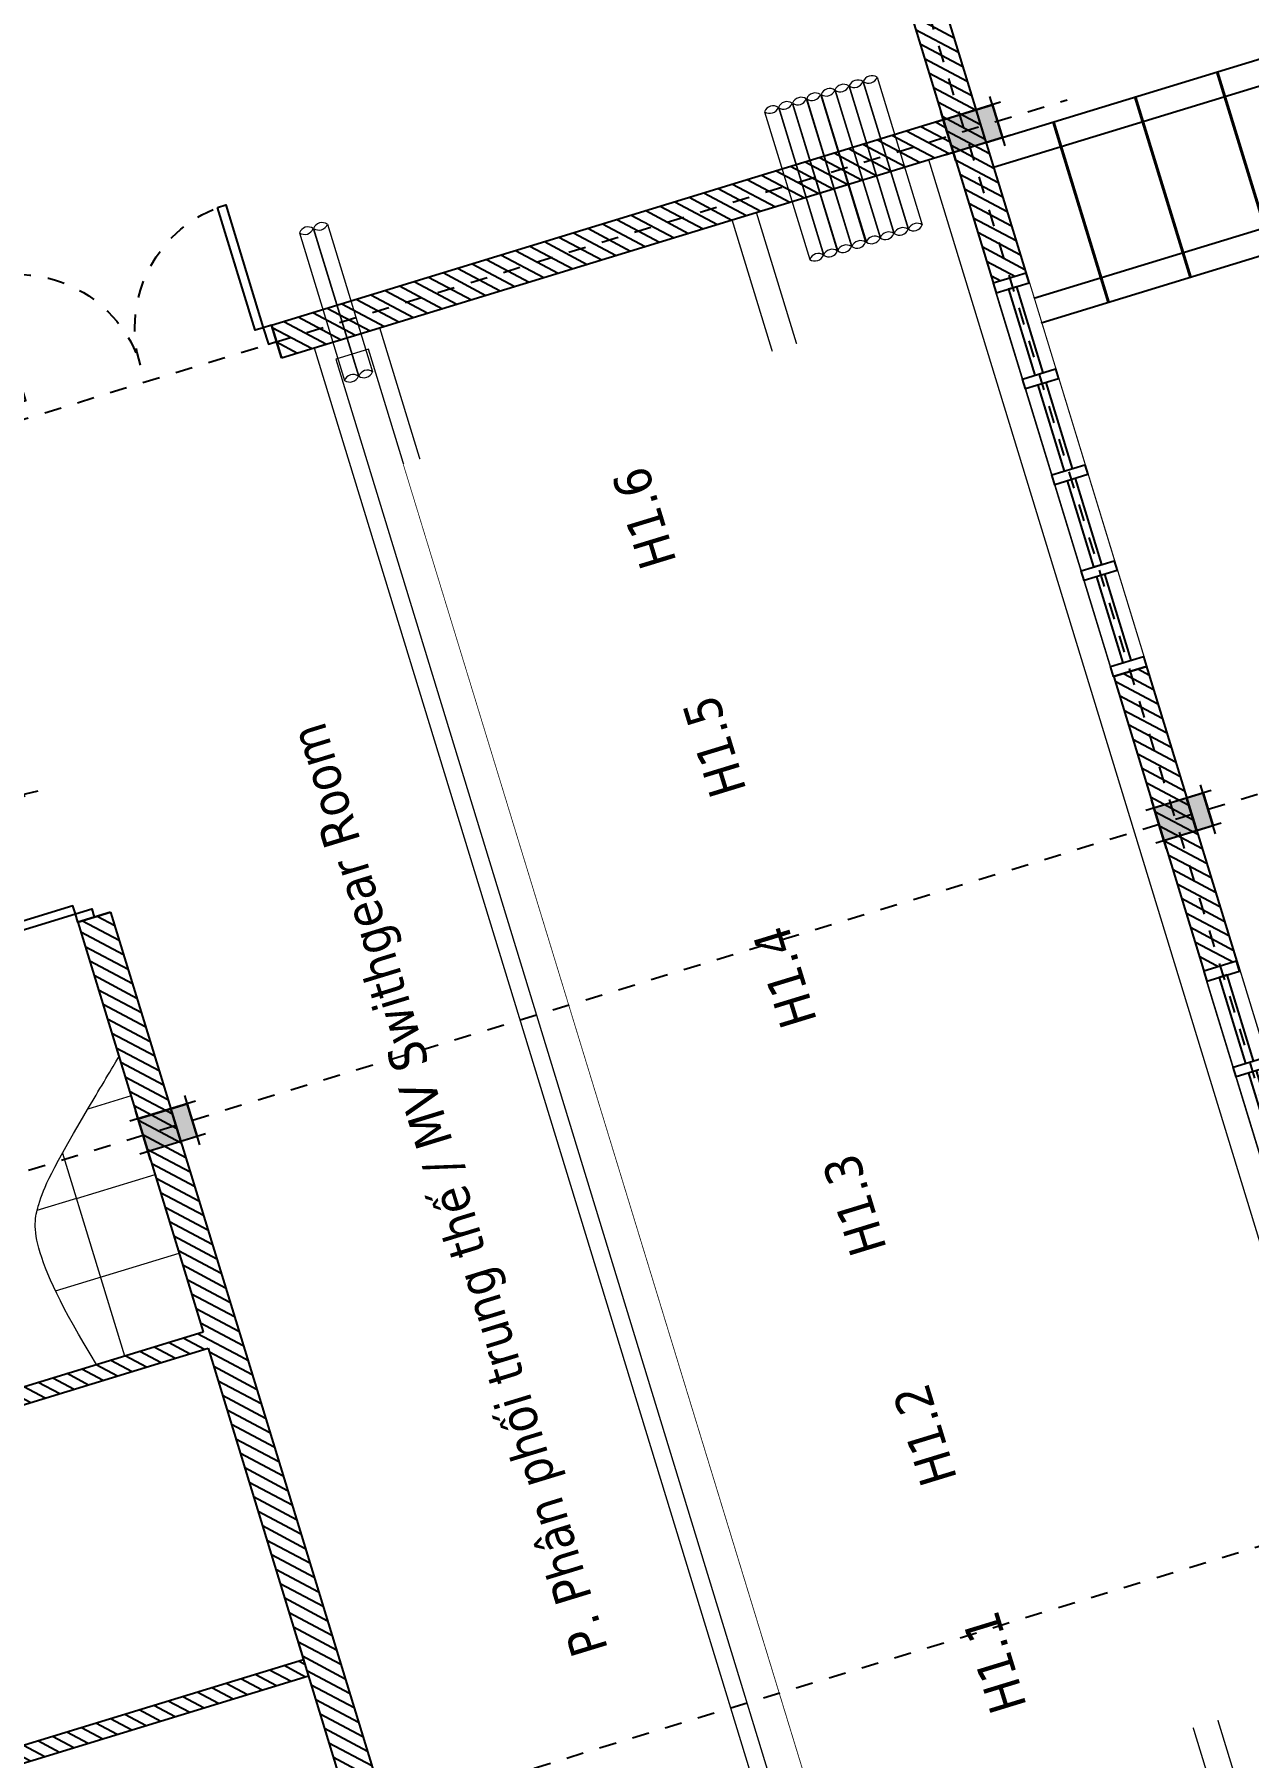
# Model space of a CAD drawing. Header units: inches. Extents: x 543393 to 2689207, y 1841861 to 9121372.
# Drawn here: x 547521.8 to 547528.89, y 1841945.97 to 1841956.02 of the extents above; entities that cross this region are included whole.
import ezdxf
from ezdxf.enums import TextEntityAlignment as Align

# ---------------------------------------------------------------- set-up
doc = ezdxf.new("R2010")
doc.units = ezdxf.units.IN
doc.header["$MEASUREMENT"] = 0
doc.set_wipeout_variables(frame=1)
for name, pattern in [('02 Xref HH1 MBXD$0$HIDDEN', [0.375, 0.25, -0.125]), ('ACAD_ISO04W100', [30, 24, -3, 0, -3]), ('DASHED2', [0.375, 0.25, -0.125])]:
    doc.linetypes.add(name, pattern=pattern)
for name, color, linetype in [('02 Xref HH1 MBXD$0$0.0', 4, 'Continuous'), ('02 Xref HH1 MBXD$0$02', 8, 'Continuous'), ('02 Xref HH1 NDK$0$Nha_cot', 5, 'Continuous'), ('0_Central_Road', 9, 'Continuous'), ('CENTER', 8, 'ACAD_ISO04W100'), ('Duong', 4, 'Continuous'), ('Giai doan nay (muong cap)', 9, 'Continuous'), ('MB NDK$0$MB NDK$0$Muong cap', 7, 'Continuous'), ('Noi that', 155, 'Continuous'), ('TUONG-ACO', 2, 'Continuous')]:
    doc.layers.add(name, color=color, linetype=linetype)
for name, color, linetype, lineweight in [('02 Xref HH1 NDK$0$00', 11, 'Continuous', 25), ('02 Xref HH1 NDK$0$TEXT_tu_bang', 1, 'Continuous', 20), ('02 Xref HH1 NDK$0$Tu bang', 1, 'Continuous', 20), ('HTPP-220', 4, 'Continuous', 40), ('Kich thuoc', 8, 'Continuous', 18), ('MBXD$0$A-Wall', 31, 'Continuous', 18), ('MBXD$0$Tam HPL', 30, 'Continuous', 15), ('MUONG2', 9, 'Continuous', 9), ('TEXT_Phong', 1, 'Continuous', 20)]:
    doc.layers.add(name, color=color, linetype=linetype, lineweight=lineweight)
doc.styles.add('02 Xref HH1 NDK$0$Tahoma-R', font='tahoma.ttf')
doc.styles.add('Tahoma-R', font='tahoma.ttf')
pattern_1 = [(315, (239317.2439360879, 83643.51714219354), (44.19417382415923, 44.19417382415921), [])]

# ---------------------------------------------------------------- blocks, each defined once
blk = doc.blocks.new('02 Xref HH1 MBXD$0$XRF-HH1-NDK$0$A$C36057a99')
h = blk.add_hatch(color=256)
h.dxf.hatch_style = 1
h.paths.add_polyline_path([(-100, 0), (100, 0), (100, 300), (-100, 300)])
blk.add_lwpolyline([(-100, 0), (100, 0), (100, 300), (-100, 300)], close=True)
blk = doc.blocks.new('ssss')
at = {"layer": 'Noi that', "color": 152, "ltscale": 200}
blk.add_lwpolyline([(-98157.35999999977, -29814.38267590596), (-95757.35999999977, -29814.38267590608), (-95757.35999999977, -29614.38267590596), (-98157.35999999977, -29614.38267590608)], close=True, dxfattribs=at)
at = {"layer": 'TUONG-ACO', "color": 50, "ltscale": 200}
for p, q in [((-98157.35999999977, -29614.38267590596), (-98157.35999999977, -29814.38267590584)), ((-95757.35999999977, -29614.38267590596), (-95757.35999999977, -29814.38267590596))]:
    blk.add_line(p, q, dxfattribs=at)
blk.add_wipeout([(-98157.35999999977, -29614.38267590596), (-95757.35999999977, -29614.38267590596), (-95757.35999999977, -29814.382675906076), (-98157.35999999977, -29814.382675906076), (-98157.35999999977, -29614.38267590608)]).dxf.layer = 'MB NDK$0$MB NDK$0$Muong cap'
at = {"layer": 'Noi that', "color": 152, "ltscale": 200}
for points in [[(-98157.35999999977, -29614.38267590596), (-98097.35999999977, -29614.38267590608), (-98097.35999999977, -29814.38267590596), (-98157.35999999977, -29814.38267590596)], [(-97572.35999999977, -29614.38267590596), (-97512.35999999977, -29614.38267590596), (-97512.35999999977, -29814.38267590596), (-97572.35999999977, -29814.38267590596)], [(-96987.35999999977, -29614.38267590602), (-96927.35999999977, -29614.38267590602), (-96927.35999999977, -29814.38267590602), (-96987.35999999977, -29814.38267590602)], [(-96402.35999999977, -29614.38267590599), (-96342.35999999977, -29614.38267590596), (-96342.35999999977, -29814.38267590596), (-96402.35999999977, -29814.38267590596)], [(-95757.35999999977, -29614.38267590596), (-95817.35999999977, -29614.38267590596), (-95817.35999999977, -29814.38267590596), (-95757.35999999977, -29814.38267590596)]]:
    blk.add_lwpolyline(points, close=True, dxfattribs=at)
for points in [[(-97572.35999999977, -29689.38267590596), (-98097.35999999977, -29689.38267590596), (-98097.35999999977, -29739.38267590596), (-97572.35999999977, -29739.38267590596)], [(-96987.35999999977, -29689.38267590596), (-97512.35999999977, -29689.38267590596), (-97512.35999999977, -29739.38267590596), (-96987.35999999977, -29739.38267590596)], [(-96402.35999999977, -29689.38267590602), (-96927.35999999977, -29689.38267590602)], [(-96927.35999999977, -29739.38267590602), (-96402.35999999977, -29739.38267590602)], [(-96402.35999999977, -29689.38267590596), (-96417.35999999977, -29689.38267590596)], [(-96417.35999999977, -29739.38267590596), (-96402.35999999977, -29739.38267590596)], [(-96342.35999999977, -29739.38267590596), (-95817.35999999977, -29739.38267590596), (-95817.35999999977, -29689.38267590596), (-96342.35999999977, -29689.38267590596)]]:
    blk.add_lwpolyline(points, dxfattribs=at)
blk = doc.blocks.new('02 Xref HH1 MBXD$0$CD-1600')
at = {"color": 3}
for points in [[(0, -100), (50, -100), (50, 0), (0, 0)], [(1600, -100.0000000000009), (1550, -100.0000000000009), (1550, -9.094947017729282e-13), (1600, -9.094947017729282e-13)]]:
    blk.add_lwpolyline(points, close=True, dxfattribs=at)
at = {"color": 8}
for points in [[(99.99999999999977, -850), (49.99999999999977, -850), (50, -100), (100, -100)], [(1500, -850), (1550, -850.0000000000009), (1550, -100.0000000000009), (1500, -100)]]:
    blk.add_lwpolyline(points, close=True, dxfattribs=at)
at = {"color": 8, "linetype": '02 Xref HH1 MBXD$0$HIDDEN'}
for centre, start, end in [((50, -100), 270, 0), ((1550, -100), 180, 270)]:
    blk.add_arc(centre, 750, start, end, dxfattribs=at)
blk = doc.blocks.new('02 Xref HH1 NDK$0$333')
at = {"layer": '02 Xref HH1 NDK$0$Nha_cot'}
h = blk.add_hatch(color=256, dxfattribs=at)
h.paths.add_polyline_path([(-99.99999999998545, 99.99999999999818), (-99.99999999998545, 0), (100.0000000000146, 0), (100.0000000000146, 99.99999999999818)])
h.paths.add_polyline_path([(100.0000000000146, -200.0000000000018), (100.0000000000146, 0), (-99.99999999998545, 0), (-99.99999999998543, -200.0000000000018)])
for p, q in [((-99.99999999998545, 149.9999999999982), (-99.99999999998545, -250.0000000000018)), ((100.0000000000146, 149.9999999999982), (100.0000000000146, -250.0000000000018)), ((150.0000000000146, 99.99999999999818), (-149.9999999999854, 99.99999999999818)), ((100.0000000000146, 99.99999999999272), (-99.99999999998545, 99.99999999999272)), ((99.99999999998545, 0), (-99.99999999998545, 0)), ((150.0000000000146, -200.0000000000018), (-149.9999999999854, -200.0000000000018))]:
    blk.add_line(p, q, dxfattribs=at)
blk = doc.blocks.new('02 Xref HH1 NDK$0$khung')
at = {"layer": '02 Xref HH1 NDK$0$Nha_cot', "rotation": 180}
for p in [(8500.000000000015, -5349.999999999964), (8500.000000000015, -11549.99999999996), (12700.00000000001, -11549.99999999997)]:
    blk.add_blockref('02 Xref HH1 NDK$0$333', p, dxfattribs=at)
blk = doc.blocks.new('sdsadsadasd')
at = {"layer": '02 Xref HH1 MBXD$0$0.0'}
for p, q in [((-50, 50.00000000007276), (-50, -149.9999999998545)), ((1550, 50.00000000007276), (1550, -149.9999999998545))]:
    blk.add_line(p, q, dxfattribs=at)
at = {"layer": '02 Xref HH1 MBXD$0$0.0', "xscale": -1, "rotation": 180}
blk.add_blockref('02 Xref HH1 MBXD$0$CD-1600', (-50, -50), dxfattribs=at)
blk = doc.blocks.new('NDK1')
at = {"layer": '02 Xref HH1 MBXD$0$02'}
h = blk.add_hatch(dxfattribs=at)
h.set_pattern_fill('ANSI31', color=256, scale=500, angle=-90.00000000000001)
h.set_pattern_definition(pattern_1)
h.paths.add_polyline_path([(239217.2439360879, 82743.51714219354), (239417.2439360879, 82743.51714219354), (239417.2439360879, 83543.51714219354), (243117.2439360879, 83543.41400660147), (243117.2439360879, 83743.41400660147), (239217.2439360879, 83743.51714219354)])
h.paths.add_polyline_path([(239217.2439360879, 78543.51714219354), (239417.2439360879, 78543.51714219354), (239417.2439360879, 80343.51714219354), (239217.2439360879, 80343.51714219354)])
h.paths.add_polyline_path([(239217.2439360879, 74343.51714219354), (239417.2439360879, 74343.51714219354), (239417.2439360879, 76143.51714219354), (239217.2439360879, 76143.51714219354)])
h.paths.add_polyline_path([(239217.2439360879, 70143.51714219357), (239417.2439360879, 70143.51714219357), (239417.2439360879, 71943.51714219354), (239217.2439360879, 71943.51714219354)])
h.paths.add_polyline_path([(239217.2439360879, 65943.51714219354), (239417.2439360879, 65943.51714219354), (239417.2439360879, 67743.51714219354), (239217.2439360879, 67743.51714219354)])
h.paths.add_polyline_path([(239217.2439360879, 61743.51714219354), (239417.2439360879, 61743.51714219354), (239417.2439360879, 63543.51714219354), (239217.2439360879, 63543.51714219354)])
h.paths.add_polyline_path([(241617.2439360879, 54143.51714219354), (241617.2439360879, 54343.51714219354), (239417.2439360879, 54343.51714219354), (239417.2439360879, 59343.51714219354), (239217.2439360879, 59343.51714219354), (239217.2439360879, 54143.51714219354)])
h.paths.add_polyline_path([(245717.186538893, 54243.51714219351), (245717.186538893, 54343.51714219357), (243217.2439360879, 54343.51714219354), (243217.2439360879, 54143.51714219354), (245767.186538893, 54143.51714219354), (245767.186538893, 54243.51714219351)])
h = blk.add_hatch(dxfattribs=at)
h.set_pattern_fill('ANSI31', color=256, scale=500, angle=-90.00000000000001)
h.set_pattern_definition(pattern_1)
h.paths.add_polyline_path([(245417.2439360879, 76643.51714219357), (245617.2439360879, 76643.51714219357), (245617.2439360879, 83543.51714219354), (245417.2439360879, 83543.51714219354)])
h = blk.add_hatch(dxfattribs=at)
h.set_pattern_fill('ANSI31', color=256, scale=500, angle=-90.00000000000001)
h.set_pattern_definition([(315, (245617.2439360879, 78543.51714219371), (44.19417382415923, 44.19417382415921), [])])
h.paths.add_polyline_path([(250417.2439360879, 78443.51714219371), (250417.2439360879, 78543.51714219371), (245617.2439360879, 78543.51714219354), (245617.2439360879, 78443.51714219354)])
h = blk.add_hatch(dxfattribs=at)
h.set_pattern_fill('ANSI31', color=256, scale=500, angle=-90.00000000000001)
h.set_pattern_definition(pattern_1)
h.paths.add_polyline_path([(245617.2439360879, 76543.51714219348), (249417.2439360878, 76543.51714219365), (249417.2439360878, 76443.51714219365), (245617.2439360879, 76443.51714219348), (245617.2439360879, 73943.51714219348), (245417.2439360879, 73943.51714219348), (245417.2439360879, 76643.51714219354), (245617.2439360879, 76643.51714219354)])
h = blk.add_hatch(dxfattribs=at)
h.set_pattern_fill('ANSI31', color=256, scale=500, angle=-90.00000000000001)
h.set_pattern_definition([(315, (239317.2439360879, 84241.65234677124), (44.19417382415923, 44.19417382415921), [])])
h.paths.add_polyline_path([(243517.2439360847, 70942.3614780157), (243517.2439360847, 71142.36147801563), (239417.2439360879, 71141.65234677363), (239417.2439360879, 70941.65234677363)])
blk.add_lwpolyline([(239567.2434190805, 83543.51714219354), (239567.2861667037, 71141.65286394981)])
for points in [[(242917.2439360864, 80539.81747939487), (242917.1403666511, 71142.32686833455), (243317.1403666511, 71142.32686833455), (243317.2439360864, 80539.81747939487)], [(243017.2439360864, 80439.81747939487), (243017.1403666511, 71242.32686833455), (243217.1403666511, 71242.32686833455), (243217.2439360864, 80439.81747939487)], [(239417.243936088, 78543.51714219354), (239417.243936088, 76143.51714219354), (239217.243936088, 76143.51714219354), (239217.243936088, 78543.51714219354)], [(239417.243936088, 74343.51714219354), (239417.243936088, 71943.51714219354), (239217.243936088, 71943.51714219354), (239217.243936088, 74343.51714219354)]]:
    blk.add_lwpolyline(points, close=True)
at = {"layer": '02 Xref HH1 MBXD$0$0.0'}
for p, q in [((239217.2439360879, 54143.51714219354), (239217.2439360879, 83743.51714219354)), ((239417.2439360879, 54343.51714219354), (239417.2439360879, 83543.51714219354)), ((245417.2439360879, 76643.51714219357), (245417.2439360879, 83543.51714219354)), ((245617.2439360879, 76643.51714219357), (245617.2439360879, 83543.51714219354)), ((250417.2439360879, 78543.51714219371), (245617.2439360879, 78543.51714219354)), ((245617.2439360879, 78343.51714219348), (245617.2439360879, 78443.51714219354)), ((250417.2439360879, 78443.51714219371), (245617.2439360879, 78443.51714219354)), ((245417.2439360879, 73943.51714219348), (245417.2439360879, 76643.51714219354)), ((245617.2439360879, 76543.51714219348), (245617.2439360879, 76643.51714219354)), ((249417.2439360878, 76543.51714219365), (245617.2439360879, 76543.51714219348)), ((245617.2439360879, 73943.51714219348), (245617.2439360879, 76443.51714219348)), ((249417.2439360878, 76443.51714219365), (245617.2439360879, 76443.51714219348)), ((245617.2439360878, 73943.51720503534), (245417.2429306231, 73943.51707935162)), ((245417.2429306231, 73943.51714219348), (245617.2439360879, 73943.51714219348)), ((243517.2439360847, 71141.66647894369), (239417.2439360879, 71141.65234677363)), ((243517.2439360847, 71142.66647894369), (243517.2439360847, 70942.66647894369)), ((243517.2439360847, 70942.66647894369), (243517.2439360847, 71142.66647894369)), ((243517.2439360847, 71141.66647894369), (243517.2439360847, 70941.66647894369)), ((243517.2439360847, 70941.66647894369), (243517.2439360847, 71141.66647894369)), ((243517.2439360847, 70941.66647894369), (239417.2439360879, 70941.65234677363))]:
    blk.add_line(p, q, dxfattribs=at)
at = {"layer": 'CENTER', "color": 8, "ltscale": 0.015}
blk.add_line((250932.561112349, 71043.5171421936), (238692.5019697165, 71043.5171421936), dxfattribs=at)
at = {"layer": 'Giai doan nay (muong cap)', "lineweight": 15}
for p, q in [((240617.2439361577, 83543.51714219354), (240617.2439361578, 71141.65648301852)), ((240767.2439360646, 83543.51714219354), (240767.2439360646, 71141.65700004913))]:
    blk.add_line(p, q, dxfattribs=at)
at = {"layer": 'MBXD$0$A-Wall'}
blk.add_line((245617.2439360887, 76443.51714219342), (245617.2439360887, 75993.51714219342), dxfattribs=at)
at = {"layer": 'MBXD$0$Tam HPL', "lineweight": 20}
for p, q in [((245617.2439360879, 76443.51714219354), (245617.2439360879, 74763.51714219354)), ((245617.2439360879, 76443.51714219354), (246268.8293927713, 76443.51714219354)), ((246097.2439360879, 75205.84154237571), (246097.243936088, 76443.51714219354)), ((246371.9473790171, 75963.51714219354), (245617.2439360879, 75963.51714219354)), ((246097.2439360879, 75483.51714219354), (245617.2439360879, 75483.51714219354)), ((246097.2439360879, 75483.51714219354), (246338.1404384536, 75483.51714219354)), ((245617.2439360879, 75003.51714219354), (245880.5737866955, 75003.51714219354))]:
    blk.add_line(p, q, dxfattribs=at)
blk.add_open_spline([(246268.8293927713, 76443.51714219354), (246468.0491633399, 75680.38487157595), (246293.568524666, 75409.93778982133), (246204.6955961297, 75296.06548215283), (245617.2439360879, 74763.51714219354), (245617.2439360879, 74763.51714219354)], degree=3, knots=[0.01071658736419489, 0.01071658736419489, 0.01071658736419489, 0.01071658736419489, 1, 2, 2.220106714114814, 2.220106714114814, 2.220106714114814, 2.220106714114814], dxfattribs=at)
at = {"layer": 'MUONG2', "lineweight": 20}
for p, q in [((239714.6945423832, 70592.91104755129), (239714.6945423834, 71494.12323683544)), ((239798.6945423833, 70592.91104755146), (239798.6945423834, 71494.12323683561)), ((239801.0568875289, 70592.91104755164), (239801.0568875291, 71494.12323683544)), ((239885.0568875291, 70592.91104755164), (239885.0568875291, 71494.12323683561)), ((239885.056887529, 70592.9110475514), (239885.0568875291, 71494.12323683556)), ((239887.4192326745, 70592.91104755158), (239887.4192326748, 71494.12323683538)), ((239969.0568875292, 70592.9110475514), (239969.0568875293, 71494.12323683556)), ((239971.4192326747, 70592.91104755158), (239971.419232675, 71494.12323683538)), ((239971.4192326748, 70592.91104755158), (239971.4192326748, 71494.12323683556)), ((240055.419232675, 70592.91104755158), (240055.419232675, 71494.12323683556)), ((240059.946685573, 70592.91104755129), (240059.9466855733, 71494.12323683544)), ((240143.9466855732, 70592.91104755146), (240143.9466855733, 71494.12323683561)), ((240146.3090307187, 70592.91104755164), (240146.309030719, 71494.12323683544)), ((240230.309030719, 70592.91104755164), (240230.309030719, 71494.12323683561)), ((240230.3090307188, 70592.9110475514), (240230.309030719, 71494.12323683556)), ((240232.6713758644, 70592.91104755158), (240232.6713758647, 71494.12323683538)), ((240314.309030719, 70592.9110475514), (240314.3090307192, 71494.12323683556)), ((240316.6713758646, 70592.91104755158), (240316.6713758649, 71494.12323683538)), ((240316.6713758647, 70592.91104755158), (240316.6713758647, 71494.12323683556)), ((240400.6713758648, 70592.91104755158), (240400.6713758649, 71494.12323683556)), ((243033.1185243963, 70474.24447561096), (243033.1185243966, 71375.45666489511)), ((243117.1185243964, 70474.24447561114), (243117.1185243966, 71375.45666489529)), ((243119.480869542, 70474.24447561131), (243119.4808695422, 71375.45666489511)), ((243203.4808695422, 70474.24447561131), (243203.4808695422, 71375.45666489529))]:
    blk.add_line(p, q, dxfattribs=at)
for centre, start, end in [((239756.6945423833, 71461.39228033953), 37.92958899119797, 142.070411008802), ((239843.056887529, 71461.39228033953), 37.92958899119797, 142.070411008802), ((239929.4192326747, 71461.39228033947), 37.92958899119797, 142.070411008802), ((240013.4192326749, 71461.39228033947), 37.92958899119797, 142.070411008802), ((240101.9466855732, 71461.39228033953), 37.92958899119797, 142.070411008802), ((240188.3090307189, 71461.39228033953), 37.92958899119797, 142.070411008802), ((240274.6713758645, 71461.39228033947), 37.92958899119797, 142.070411008802), ((240358.6713758647, 71461.39228033947), 37.92958899119797, 142.070411008802), ((239756.6945423834, 71526.85419333176), 217.929588991198, 322.0704110088021), ((239843.056887529, 71526.85419333176), 217.929588991198, 322.0704110088021), ((239929.4192326747, 71526.8541933317), 217.929588991198, 322.0704110088021), ((240013.4192326749, 71526.8541933317), 217.929588991198, 322.0704110088021), ((240101.9466855733, 71526.85419333176), 217.929588991198, 322.0704110088021), ((240188.3090307189, 71526.85419333176), 217.929588991198, 322.0704110088021), ((240274.6713758646, 71526.8541933317), 217.929588991198, 322.0704110088021), ((240358.6713758648, 71526.8541933317), 217.929588991198, 322.0704110088021), ((243075.1185243964, 71342.7257083992), 37.92958899119797, 142.070411008802), ((243075.1185243965, 71408.18762139144), 217.929588991198, 322.0704110088021), ((243161.4808695421, 71342.7257083992), 37.92958899119797, 142.070411008802), ((243161.4808695422, 71408.18762139144), 217.929588991198, 322.0704110088021), ((239756.6945423839, 70560.18009105473), 37.92958899119797, 142.070411008802), ((239843.0568875296, 70560.18009105473), 37.92958899119797, 142.070411008802), ((239929.4192326753, 70560.18009105467), 37.92958899119797, 142.070411008802), ((240013.4192326755, 70560.18009105467), 37.92958899119797, 142.070411008802), ((240101.9466855738, 70560.18009105473), 37.92958899119797, 142.070411008802), ((240188.3090307195, 70560.18009105473), 37.92958899119797, 142.070411008802), ((240274.6713758652, 70560.18009105467), 37.92958899119797, 142.070411008802), ((240358.6713758654, 70560.18009105467), 37.92958899119797, 142.070411008802), ((239756.6945423839, 70625.64200404714), 217.929588991198, 322.0704110088021), ((239843.0568875296, 70625.64200404714), 217.929588991198, 322.0704110088021), ((239929.4192326753, 70625.64200404708), 217.929588991198, 322.0704110088021), ((240013.4192326755, 70625.64200404708), 217.929588991198, 322.0704110088021), ((240101.9466855738, 70625.64200404714), 217.929588991198, 322.0704110088021), ((240188.3090307195, 70625.64200404714), 217.929588991198, 322.0704110088021), ((240274.6713758652, 70625.64200404708), 217.929588991198, 322.0704110088021), ((240358.6713758654, 70625.64200404708), 217.929588991198, 322.0704110088021), ((243075.1185243971, 70441.5135191144), 37.92958899119797, 142.070411008802), ((243075.1185243971, 70506.97543210682), 217.929588991198, 322.0704110088021), ((243161.4808695427, 70441.5135191144), 37.92958899119797, 142.070411008802), ((243161.4808695427, 70506.97543210682), 217.929588991198, 322.0704110088021)]:
    blk.add_arc(centre, 53.24768082421501, start, end, dxfattribs=at)
at = {"rotation": 180}
blk.add_blockref('sdsadsadasd', (245067.2439360847, 70992.65234677363), dxfattribs=at)
at = {"layer": '02 Xref HH1 MBXD$0$0.0', "xscale": -1, "rotation": 90.00003600555645}
blk.add_blockref('02 Xref HH1 MBXD$0$CD-1600', (245517.2429306231, 73943.51714219316), dxfattribs=at)
at = {"layer": '02 Xref HH1 MBXD$0$02', "xscale": -1, "rotation": 90}
for p in [(239417.2439360879, 75243.51714219354), (245617.2439360879, 75243.51714219354), (239417.2439360879, 71043.51714219354)]:
    blk.add_blockref('02 Xref HH1 MBXD$0$XRF-HH1-NDK$0$A$C36057a99', p, dxfattribs=at)
at = {"layer": 'TEXT_Phong', "lineweight": 20, "ltscale": 0.5, "style": 'Tahoma-R'}
blk.add_text('P. Phân phối trung thế / MV Swithgear Room', height=216, rotation=270, dxfattribs=at).set_placement((244006.8114927801, 76071.39207227595), align=Align.MIDDLE_CENTER)
at = {"rotation": 270}
for p in [(269031.6266119939, -19616.9528578062), (269031.6266119939, -23816.9528578062)]:
    blk.add_blockref('ssss', p, dxfattribs=at)
at = {"layer": 'CENTER', "color": 8, "ltscale": 0.015}
blk.add_line((239317.2439360879, 53722.5562985695), (239317.2439360879, 84104.2383448125), dxfattribs=at)
at = {"layer": 'Giai doan nay (muong cap)', "lineweight": 15}
blk.add_line((239417.2439360879, 83743.51714219354), (239417.2439360879, 70543.51714219592), dxfattribs=at)
at = {"layer": '02 Xref HH1 NDK$0$00', "lineweight": 20, "ltscale": 0.5, "rotation": 270}
blk.add_blockref('02 Xref HH1 NDK$0$khung', (250767.2439360879, 83743.5171421936), dxfattribs=at)
at = {"ltscale": 0.5}
blk.add_wipeout([(243017.2439360864, 78943.51714219592), (243017.2439360864, 80343.51714219592), (240517.2439360864, 80343.51714219592), (240517.2439360864, 78943.51714219592)], dxfattribs=at).dxf.layer = '02 Xref HH1 NDK$0$Tu bang'
at = {"layer": 'CENTER', "color": 8, "ltscale": 0.015}
blk.add_line((250915.6775597683, 79443.5171421936), (238675.6184171357, 79443.5171421936), dxfattribs=at)
at = {"layer": '02 Xref HH1 NDK$0$TEXT_tu_bang', "lineweight": 20, "ltscale": 0.5, "style": '02 Xref HH1 NDK$0$Tahoma-R'}
blk.add_text('H1.1', height=216, rotation=270, dxfattribs=at).set_placement((241767.2439360864, 79641.34118517782), align=Align.MIDDLE_CENTER)
at = {"ltscale": 0.5}
blk.add_wipeout([(243017.2439360864, 77543.51714219592), (243017.2439360864, 78943.51714219592), (240517.2439360864, 78943.51714219592), (240517.2439360864, 77543.51714219592)], dxfattribs=at).dxf.layer = '02 Xref HH1 NDK$0$Tu bang'
at = {"layer": '02 Xref HH1 NDK$0$TEXT_tu_bang', "lineweight": 20, "ltscale": 0.5, "style": '02 Xref HH1 NDK$0$Tahoma-R'}
blk.add_text('H1.2', height=216, rotation=270, dxfattribs=at).set_placement((241767.2439360864, 78252.36603406971), align=Align.MIDDLE_CENTER)
at = {"ltscale": 0.5}
blk.add_wipeout([(243017.2439360864, 76143.51714219592), (243017.2439360864, 77543.51714219592), (240517.2439360864, 77543.51714219592), (240517.2439360864, 76143.51714219592)], dxfattribs=at).dxf.layer = '02 Xref HH1 NDK$0$Tu bang'
at = {"layer": '02 Xref HH1 NDK$0$TEXT_tu_bang', "lineweight": 20, "ltscale": 0.5, "style": '02 Xref HH1 NDK$0$Tahoma-R'}
blk.add_text('H1.3', height=216, rotation=270, dxfattribs=at).set_placement((241767.2439360864, 76848.59437523826), align=Align.MIDDLE_CENTER)
at = {"ltscale": 0.5}
blk.add_wipeout([(243017.2439360864, 74743.51714219592), (243017.2439360864, 76143.51714219592), (240517.2439360864, 76143.51714219592), (240517.2439360864, 74743.51714219592)], dxfattribs=at).dxf.layer = '02 Xref HH1 NDK$0$Tu bang'
at = {"layer": 'CENTER', "color": 8, "ltscale": 0.015}
blk.add_line((250915.6775597683, 75243.5171421936), (238675.6184171357, 75243.5171421936), dxfattribs=at)
at = {"layer": '02 Xref HH1 NDK$0$TEXT_tu_bang', "lineweight": 20, "ltscale": 0.5, "style": '02 Xref HH1 NDK$0$Tahoma-R'}
blk.add_text('H1.4', height=216, rotation=270, dxfattribs=at).set_placement((241767.2439360864, 75458.02352231686), align=Align.MIDDLE_CENTER)
at = {"ltscale": 0.5}
blk.add_wipeout([(243017.2439360864, 73343.51714219592), (243017.2439360864, 74743.51714219592), (240517.2439360864, 74743.51714219592), (240517.2439360864, 73343.51714219592)], dxfattribs=at).dxf.layer = '02 Xref HH1 NDK$0$Tu bang'
at = {"layer": '02 Xref HH1 NDK$0$TEXT_tu_bang', "lineweight": 20, "ltscale": 0.5, "style": '02 Xref HH1 NDK$0$Tahoma-R'}
blk.add_text('H1.5', height=216, rotation=270, dxfattribs=at).set_placement((241767.2439360864, 74049.89994944914), align=Align.MIDDLE_CENTER)
at = {"ltscale": 0.5}
blk.add_wipeout([(243017.2439360864, 71943.51714219592), (243017.2439360864, 73343.51714219592), (240517.2439360864, 73343.51714219592), (240517.2439360864, 71943.51714219592)], dxfattribs=at).dxf.layer = '02 Xref HH1 NDK$0$Tu bang'
at = {"layer": '02 Xref HH1 NDK$0$TEXT_tu_bang', "lineweight": 20, "ltscale": 0.5, "style": '02 Xref HH1 NDK$0$Tahoma-R'}
blk.add_text('H1.6', height=216, rotation=270, dxfattribs=at).set_placement((241767.2439360864, 72655.7025014975), align=Align.MIDDLE_CENTER)
blk = doc.blocks.new('*U248')
at = {"layer": 'HTPP-220', "color": 8}
blk.add_lwpolyline([(-0.55, 0), (0.55, 0)], dxfattribs=at)
blk = doc.blocks.new('*U249')
at = {"layer": 'HTPP-220', "color": 0, "linetype": 'ByBlock', "lineweight": -2, "transparency": 16777216}
for p in [(0, 0), (-3.061616997868383e-17, -0.5), (-6.123233995736766e-17, -1), (-9.184850993605148e-17, -1.5), (-1.224646799147353e-16, -2), (-1.530808498934192e-16, -2.5), (-1.83697019872103e-16, -3), (-2.143131898507868e-16, -3.5), (-2.449293598294706e-16, -4), (-2.755455298081545e-16, -4.5), (-3.061616997868383e-16, -5), (-3.367778697655222e-16, -5.5)]:
    blk.add_blockref('*U248', p, dxfattribs=at)

msp = doc.modelspace()

# ---------------------------------------------------------------- block references
at = {"layer": 'Kich thuoc', "xscale": 0.001, "yscale": 0.001, "zscale": 0.001, "rotation": 197.0123114188912}
msp.add_blockref('NDK1', (547735.2882945249, 1842093.41127151), dxfattribs=at)

# ---------------------------------------------------------------- next in the draw order: linework, layer by layer
at = {"layer": '0_Central_Road', "linetype": 'DASHED2', "ltscale": 1000}
for points in [[(547527.3975966065, 1841955.247914928), (547533.5175448342, 1841957.120408905)], [(547527.6316583535, 1841954.4829214), (547533.7516065812, 1841956.355415376)]]:
    msp.add_lwpolyline(points, dxfattribs=at)
at = {"layer": 'Duong'}
for points in [[(547527.3537100288, 1841955.391351215), (547533.4736582566, 1841957.263845191)], [(547527.6755449311, 1841954.339485114), (547533.7954931587, 1841956.21197909)]]:
    msp.add_lwpolyline(points, dxfattribs=at)

# ---------------------------------------------------------------- next in the draw order: block references
at = {"layer": 'HTPP-220', "rotation": 107.0123114188912}
msp.add_blockref('*U249', (547527.9071221049, 1841954.98550804), dxfattribs=at)

doc.saveas('drawing.dxf')
